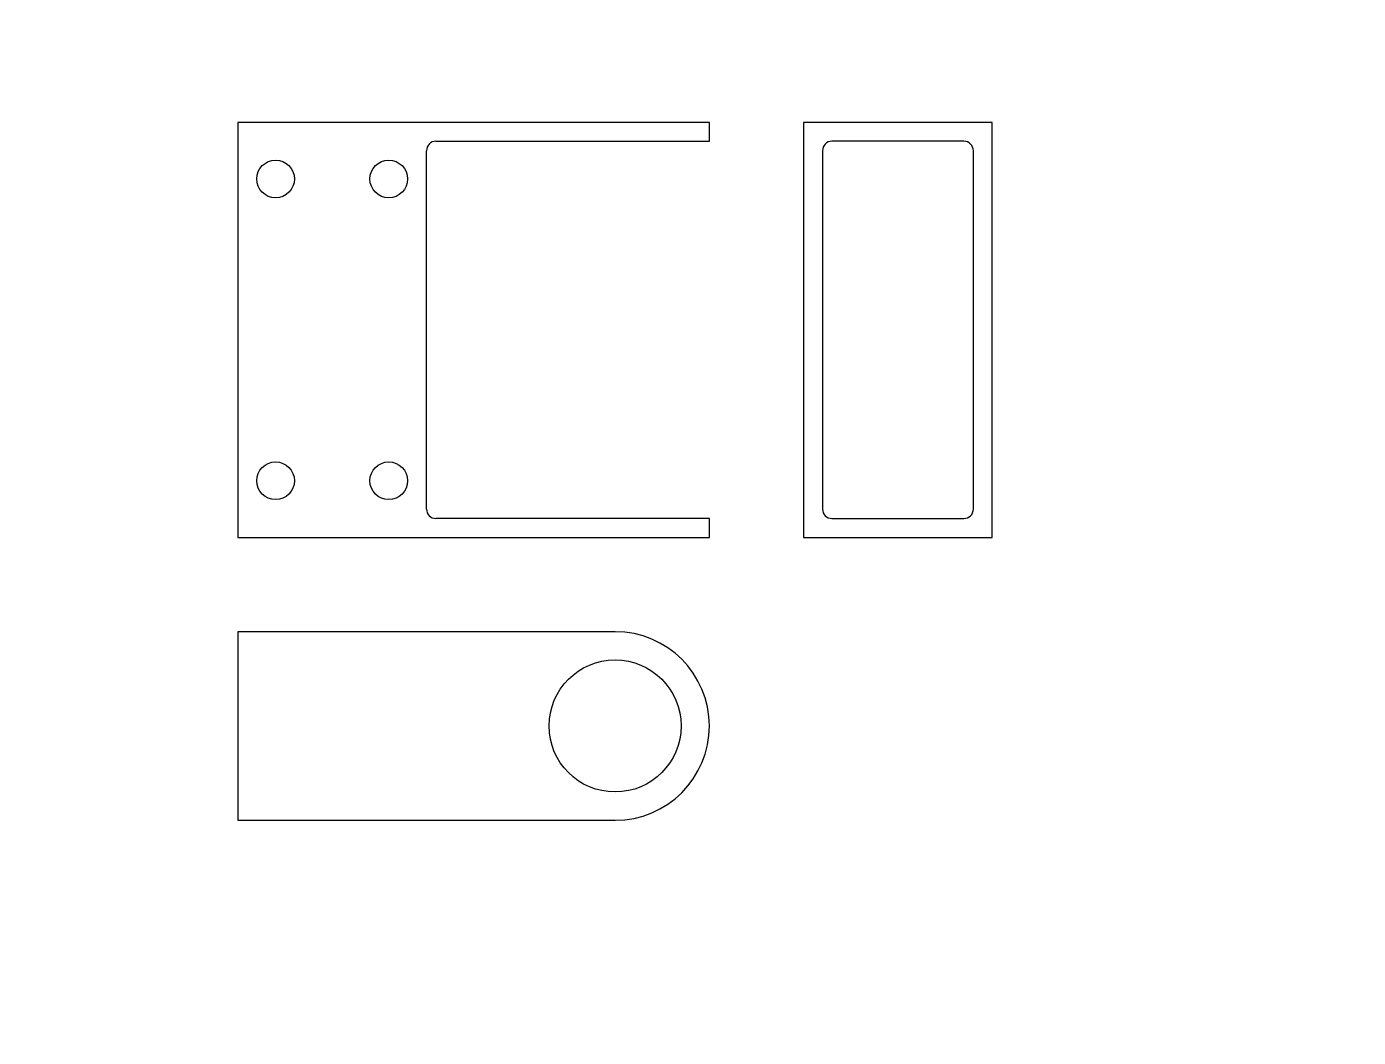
# Paper-space layout 'Layout2' of a CAD drawing. Header units: millimetres. Extents: x 26 to 231, y 20 to 176.
# The model-space entities are those that its viewports show. They can reach past a viewport. Long polylines and large blocks are cut down to what shows.
import ezdxf

# ---------------------------------------------------------------- set-up
doc = ezdxf.new("R2010")
doc.units = ezdxf.units.MM
doc.linetypes.add('DASHED2', pattern=[9.525, 6.35, -3.175])
doc.layers.add('dashed', color=7, linetype='DASHED2')
doc.layers.get('dashed').off()

msp = doc.modelspace()

# ---------------------------------------------------------------- linework, layer by layer
for p, q in [((350, 470), (100, 470)), ((100, 470), (100, 250)), ((350, 460), (350, 470)), ((400, 470), (400, 250)), ((500, 470), (400, 470)), ((500, 250), (500, 470)), ((205, 460), (350, 460)), ((485, 460), (415, 460)), ((200, 265), (200, 455)), ((410, 455), (410, 265)), ((490, 265), (490, 455)), ((350, 260), (205, 260)), ((350, 250), (350, 260)), ((415, 260), (485, 260)), ((100, 250), (350, 250)), ((400, 250), (500, 250)), ((300, 200), (100, 200)), ((100, 200), (100, 100)), ((100, 100), (300, 100))]:
    msp.add_line(p, q)
for centre, radius in [((120, 440), 10), ((180, 440), 10), ((120, 280), 10), ((180, 280), 10), ((300, 150), 35)]:
    msp.add_circle(centre, radius)
for centre, radius, start, end in [((205, 455), 5, 90, 180), ((415, 455), 5, 90, 180), ((485, 455), 5, 0, 90), ((205, 265), 5, 180, 270), ((415, 265), 5, 180, 270), ((485, 265), 5, 270, 0), ((300, 150), 50, 270, 90)]:
    msp.add_arc(centre, radius, start, end)

psp = doc.layouts.new('Layout2')

# ---------------------------------------------------------------- viewports
at = {"layer": 'dashed', "view_target_point": (215, 290)}
psp.add_viewport(center=(128.5, 97.5), size=(205.6, 156), view_center_point=(126.07, -37.16), view_height=535.8414, dxfattribs=at)

doc.saveas('drawing.dxf')
